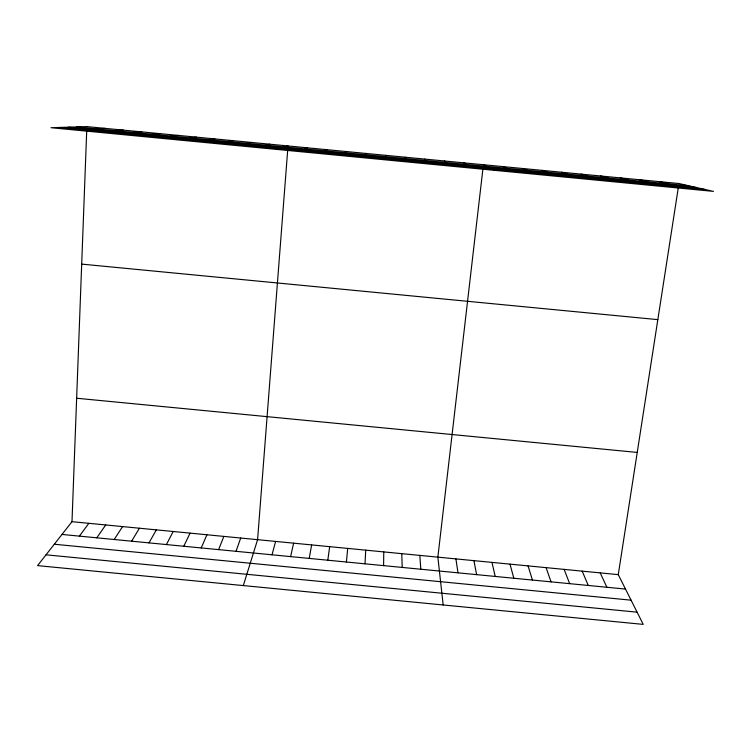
<?xml version="1.0" encoding="UTF-8"?>
<svg xmlns="http://www.w3.org/2000/svg" width="751" height="751" viewBox="0 0 751 751"><rect width="100%" height="100%" fill="white"/><g stroke="black" fill="none" stroke-linecap="round" stroke-linejoin="round"><path stroke-width="1.13" d="M383.592 565.625L383.761 551.901M678.435 186.83L618.27 574.637L643.213 624.381L37.55 565.616L71.993 521.682L86.703 131.087M364.995 563.823L365.728 550.154M287.755 149.289L257.584 539.678L243.305 585.573M385.573 156.64L385.685 155.335M346.399 562.02L347.704 548.408M483.015 168.055L437.861 557.148L443.174 604.968M327.802 560.218L329.68 546.662M309.205 558.415L311.646 544.916M290.618 556.613L293.622 543.17M272.022 554.811L275.608 541.424M236.021 551.318L240.705 538.035M218.616 549.629L223.826 536.402M201.212 547.939L206.947 534.768M183.798 546.249L190.078 533.135M166.393 544.569L173.209 531.492M148.989 542.879L156.33 529.859M131.585 541.189L139.461 528.225M365.361 154.697L366.15 153.457M114.19 539.5L122.591 526.592M96.785 537.819L105.722 524.958M79.39 536.13L88.853 523.325M345.16 152.753L346.615 151.58M324.958 150.81L327.079 149.702M304.756 148.867L307.544 147.825M276.011 149.346L288.009 145.947M265.629 145.112L269.722 144.192M246.713 143.291L251.425 142.437M227.797 141.479L233.139 140.681M208.881 139.658L214.852 138.916M189.965 137.837L196.565 137.161M171.059 136.025L178.278 135.405M152.143 134.204L159.991 133.65M133.237 132.392L141.714 131.894M114.33 130.571L123.427 130.13M95.424 128.759L105.149 128.374M76.518 126.938L688.902 185.788M68.529 127.182L696.581 187.543M59.855 127.445L704.917 189.44M81.69 264.108L657.829 319.635M76.64 398.237L637.223 452.431M71.993 521.682L618.27 574.637M61.986 534.44L625.508 589.075M54.307 544.24L631.075 600.171M46.008 554.82L637.083 612.159M659.387 181.639L668.662 183.845M639.824 179.761L648.432 181.902M620.27 177.874L628.202 179.958M600.706 175.997L607.972 178.015M581.152 174.119L587.751 176.063M561.598 172.242L567.521 174.119M542.044 170.364L547.301 172.176M522.499 168.487L527.08 170.233M502.945 166.6L506.859 168.29M483.4 164.722L494.627 170.355M463.855 162.845L466.427 164.403M444.31 160.967L446.207 162.469M424.766 159.09L425.995 160.526M600.218 572.882L606.892 587.273M582.175 571.135L588.277 585.47M405.23 157.212L405.784 158.583M564.132 569.389L569.662 583.668M546.09 567.643L551.046 581.856M528.047 565.888L532.44 580.054M510.004 564.142L513.825 578.251M491.961 562.396L495.219 576.449M473.928 560.64L476.613 574.646M455.895 558.894L458.007 572.835M419.818 555.402L420.795 569.23M401.794 553.656L402.198 567.427M86.872 126.619L50.974 127.717L713.45 191.383L678.942 183.516L86.872 126.619"/></g></svg>
